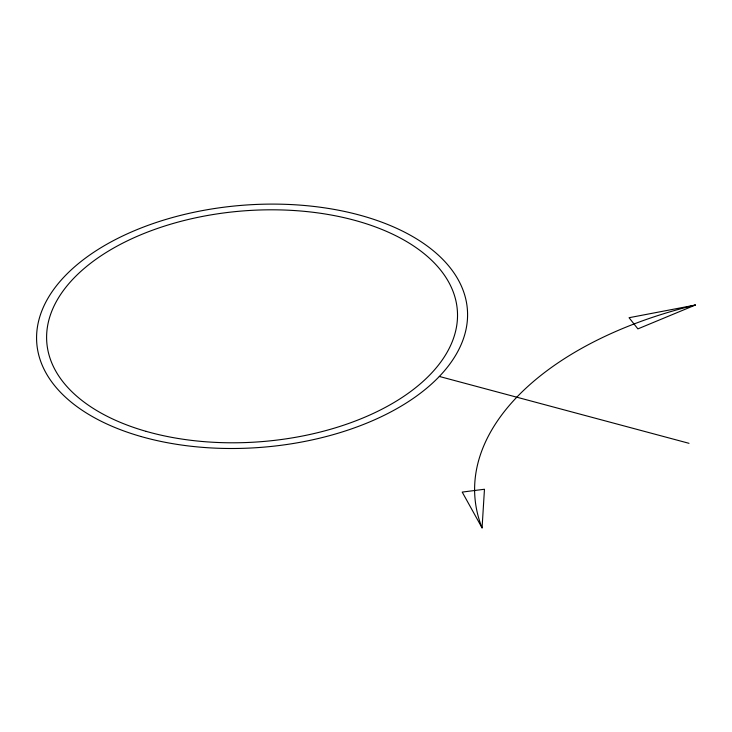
<?xml version="1.0" encoding="UTF-8"?>
<svg xmlns="http://www.w3.org/2000/svg" width="732" height="732" viewBox="0 0 732 732"><rect width="100%" height="100%" fill="white"/><g stroke="black" fill="none" stroke-linecap="round" stroke-linejoin="round"><path stroke-width="1.1" d="M482.068 527.891L484.465 489.251L462.212 492.087L482.068 527.891A322.565 181.307 -4.5 0 1 695.4 305.034L629.062 317.715L637.892 328.888L695.4 305.034M439.328 376.449L689.004 443.317M140.983 436.51A215.958 121.393 -4.5 0 0 467.547 316.91A215.958 121.393 -4.5 0 0 147.69 225.483A215.958 121.393 -4.5 0 0 140.983 436.51M146.162 431.368A205.884 115.72 -4.5 0 0 457.491 317.349A205.884 115.72 -4.5 0 0 152.567 230.187A205.884 115.72 -4.5 0 0 146.162 431.368"/></g></svg>
